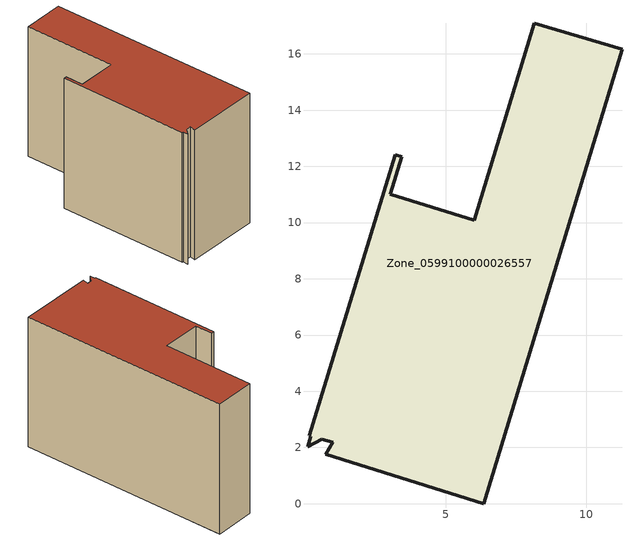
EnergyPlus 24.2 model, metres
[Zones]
Zone_0599100000026557
 floor ground (C_G): 0.98,2.19 0.59,2.3 0.08,2.02 0.2,2.4 0.14,2.42 3.2,12.41 3.43,12.34 3.02,11 6,10.09 8.15,17.09 11.26,16.16 6.35,0 0.72,1.76 z0
 wall outside (C_F): 6.35,0 11.26,16.16 8.15,17.09 6,10.09 3.02,11 3.43,12.34 3.2,12.41 0.14,2.42 0.2,2.4 0.08,2.02 0.59,2.3 0.98,2.19 0.72,1.76 6.35,0 z0:10.66
 roof outside (C_R): 0.59,2.3 0.98,2.19 0.72,1.76 6.35,0 11.26,16.16 8.15,17.09 6,10.09 3.02,11 3.43,12.34 3.2,12.41 0.14,2.42 0.2,2.4 0.08,2.02 z10.66
[BUILDING]
Pand.0599100000026557: North Axis=0; Terrain=City; Loads Convergence Tolerance Value=0.04; Temperature Convergence Tolerance Value=0.4; Solar Distribution=FullExterior; Maximum Number of Warmup Days=25; Minimum Number of Warmup Days=1
[Site:Location]
Rotterdam.The.Hague.AP_ZH_NLD Design_Conditions: Latitude=51.96; Longitude=4.45; Time Zone=1; Elevation=-4.5
[SITE:GROUNDTEMPERATURE:BUILDINGSURFACE]
18, 18, 18, 18, 18, 18, 18, 18, 18, 18, 18, 18
[MATERIAL] Thermal Absorptance=0.9; Solar Absorptance=0.7; Visible Absorptance=0.7
Name | Roughness | Thickness | Conductivity | Density | Specific Heat
G.TC.1946 | MediumSmooth | 0.15 | 1 | 540 | 1210
F.TC.1946 | Rough | 0.3 | 0.857143 | 1920 | 840
R.TC.1946 | MediumRough | 0.2 | 0.909091 | 1500 | 1000
[CONSTRUCTION]
C_G: G.TC.1946
C_F: F.TC.1946
C_R: R.TC.1946
[ZONE]
Zone_0599100000026557: Type=1; Multiplier=1; Ceiling Height=Autocalculate; Volume=Autocalculate; Floor Area=autocalculate; Part of Total Floor Area=Yes
[ZONEINFILTRATION:DESIGNFLOWRATE]
Infil_Zone_0599100000026557: Zone or ZoneList or Space or SpaceList=Zone_0599100000026557; Schedule=AlwaysOn; Design Flow Rate Calculation Method=Flow/Area; Flow Rate per Floor Area=0.003; Constant Term Coefficient=1; Temperature Term Coefficient=0; Velocity Term Coefficient=0; Velocity Squared Term Coefficient=0
[HVACTEMPLATE:ZONE:IDEALLOADSAIRSYSTEM]
Zone_0599100000026557: Maximum Heating Supply Air Temperature=50; Minimum Cooling Supply Air Temperature=13; Maximum Heating Supply Air Humidity Ratio=0.0156; Minimum Cooling Supply Air Humidity Ratio=0.0077; Heating Limit=NoLimit; Cooling Limit=NoLimit; Dehumidification Control Type=ConstantSensibleHeatRatio; Cooling Sensible Heat Ratio=0.7; Dehumidification Setpoint=60; Humidification Control Type=None; Humidification Setpoint=30; Outdoor Air Method=None; Outdoor Air Flow Rate per Person=0.00944; Outdoor Air Flow Rate per Zone Floor Area=0; Outdoor Air Flow Rate per Zone=0; Demand Controlled Ventilation Type=None; Outdoor Air Economizer Type=NoEconomizer; Heat Recovery Type=None; Sensible Heat Recovery Effectiveness=0.7; Latent Heat Recovery Effectiveness=0.65
[ZONECONTROL:THERMOSTAT]
ThermostatControl_Zone_0599100000026557: Zone or ZoneList=Zone_0599100000026557; Control Type Schedule=DualSetpointControlType; Control 1=Thermostat_Zone_0599100000026557; Temperature Difference Between Cutout And Setpoint=0
[THERMOSTATSETPOINT:DUALSETPOINT]
Thermostat_Zone_0599100000026557: Heating Setpoint Temperature Schedule=HeatingSetpoint_Zone_0599100000026557; Cooling Setpoint Temperature Schedule=CoolingSetpoint_Zone_0599100000026557
[SCHEDULE:COMPACT]
HeatingSetpoint_Zone_0599100000026557: Through: 12/31, For: AllDays, Until: 24:00, 21
CoolingSetpoint_Zone_0599100000026557: Through: 12/31, For: AllDays, Until: 24:00, 24
DualSetpointControlType: Through: 12/31, For: AllDays, Until: 24:00, 4
AlwaysOn: Through: 12/31, For: AllDays, Until: 24:00, 1
